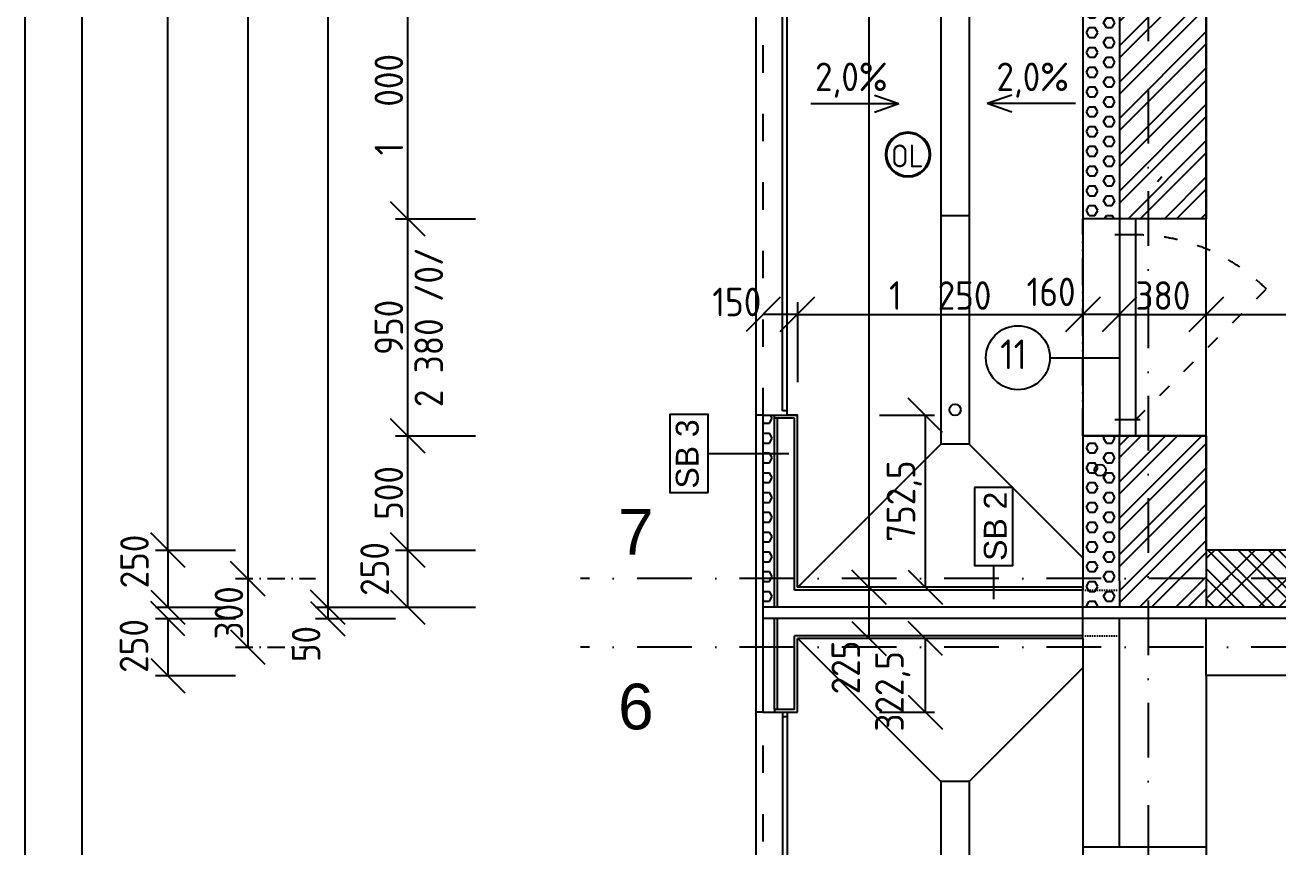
# Model space of a CAD drawing. Extents: x 4511820 to 5180432, y -1526536 to -944957.
# Drawn here: x 5091141 to 5096626, y -1313385 to -1309787 of the extents above; entities that cross this region are included whole.
import ezdxf

# ---------------------------------------------------------------- set-up
doc = ezdxf.new("R2010")
doc.units = 0
doc.header["$MEASUREMENT"] = 0
for name, pattern in [('ACAD_ISO03W100', [30, 12, -18]), ('ACAD_ISO07W100', [3.5, 0.5, -3]), ('ACAD_ISO12W100', [22, 12, -3, 0.5, -3, 0.5, -3]), ('BODKOCIARKOVANA_3', [5.6, 3, -1.3, 0, -1.3])]:
    doc.linetypes.add(name, pattern=pattern)
doc.layers.get('0').update_dxf_attribs({"linetype": 'CONTINUOUS'})
doc.layers.get('Defpoints').update_dxf_attribs({"color": 61, "linetype": 'CONTINUOUS'})
for name, color, linetype in [('KÓTY', 4, 'CONTINUOUS'), ('MÚRY', 1, 'CONTINUOUS'), ('OKNÁ', 143, 'CONTINUOUS'), ('osi', 253, 'CONTINUOUS'), ('Plochy', 41, 'CONTINUOUS'), ('POZEMOK', 7, 'CONTINUOUS'), ('TENKÁ', 7, 'CONTINUOUS'), ('tzb', 153, 'CONTINUOUS'), ('ZARIADENIE', 47, 'CONTINUOUS'), ('ŠRAFY', 82, 'CONTINUOUS')]:
    doc.layers.add(name, color=color, linetype=linetype)
doc.layers.add('zz-kanal-daždová', color=136, linetype='CONTINUOUS', lineweight=40)
doc.styles.add('ARIAL', font='arial.ttf')
doc.styles.add('styl1', font='arial.ttf')
doc.styles.add('STYLE1', font='isocp.shx')
doc.dimstyles.new('STANDARD-50', dxfattribs={"dimtxt": 125, "dimasz": 150, "dimexe": 10, "dimexo": 200, "dimgap": 20, "dimtad": 1, "dimdsep": 46, "dimlunit": 6, "dimtxsty": 'STYLE1', "dimblk1": 'OBLIQUE', "dimblk2": 'OBLIQUE', "dimsah": 1, "dimcen": 2.5, "dimse1": 1, "dimse2": 1, "dimadec": 0, "dimazin": 0, "dimtfac": 1, "dimtmove": 1, "dimatfit": 3, "dimldrblk": 'OBLIQUE', "dimfxl": 1, "dimtolj": 1, "dimtzin": 0, "dimarcsym": 0})
pattern_1 = [(45, (115395, 30907.69), (-79.549513, 79.549513), []), (45, (115448.03, 30907.69), (-79.549513, 79.549513), [])]
pattern_2 = [(0, (9e-09, -175781), (0, 43.3012702), [25, -50]), (120, (9e-09, -175781), (-37.5, -21.6506351), [25, -50]), (60, (25, -175781), (-37.5, 21.6506351), [25, -50])]

# ---------------------------------------------------------------- blocks, each defined once
blk = doc.blocks.new('_OBLIQUE')
at = {"color": 0, "linetype": 'ByBlock'}
blk.add_line((-0.5, -0.5), (0.5, 0.5), dxfattribs=at)
blk = doc.blocks.new('*D24786')
at = {"layer": 'Defpoints', "color": 0}
for p in [(5094532.5, -1285945.2), (5092466, -1312335.2), (5094532.5, -1312335.2)]:
    blk.add_point(p, dxfattribs=at)
at = {"layer": 'KÓTY', "color": 0, "lineweight": -2}
blk.add_line((5092466, -1285945.2), (5092466, -1312335.2), dxfattribs=at)
at = {"layer": 'KÓTY', "color": 0, "linetype": 'ByBlock', "lineweight": -2, "xscale": 150, "yscale": 150, "zscale": 150}
for p, rotation in [((5092466, -1285945.2), 90), ((5092466, -1312335.2), 270)]:
    blk.add_blockref('_OBLIQUE', p, dxfattribs=dict(at, rotation=rotation))
at = {"layer": 'KÓTY', "color": 0, "insert": (5092383.5, -1299140.2), "char_height": 125, "attachment_point": 5, "rotation": 90, "style": 'STYLE1'}
blk.add_mtext('\\A1;26ﾠ390', dxfattribs=at)
blk = doc.blocks.new('*D24787')
at = {"layer": 'Defpoints', "color": 0}
for p in [(5094657.5, -1305815.2), (5092116, -1312210.2), (5094657.5, -1312210.2)]:
    blk.add_point(p, dxfattribs=at)
at = {"layer": 'KÓTY', "color": 0, "lineweight": -2}
blk.add_line((5092116, -1305815.2), (5092116, -1312210.2), dxfattribs=at)
at = {"layer": 'KÓTY', "color": 0, "linetype": 'ByBlock', "lineweight": -2, "xscale": 150, "yscale": 150, "zscale": 150}
for p, rotation in [((5092116, -1305815.2), 90), ((5092116, -1312210.2), 270)]:
    blk.add_blockref('_OBLIQUE', p, dxfattribs=dict(at, rotation=rotation))
at = {"layer": 'KÓTY', "color": 0, "insert": (5092033.5, -1309012.7), "char_height": 125, "attachment_point": 5, "rotation": 90, "style": 'STYLE1'}
blk.add_mtext('\\A1;6ﾠ395', dxfattribs=at)
blk = doc.blocks.new('*D24788')
at = {"layer": 'Defpoints', "color": 0}
for p in [(5094657.5, -1312210.2), (5092116, -1312510.2), (5094657.5, -1312510.2)]:
    blk.add_point(p, dxfattribs=at)
at = {"layer": 'KÓTY', "color": 0, "lineweight": -2}
blk.add_line((5092116, -1312210.2), (5092116, -1312510.2), dxfattribs=at)
at = {"layer": 'KÓTY', "color": 0, "linetype": 'ByBlock', "lineweight": -2, "xscale": 150, "yscale": 150, "zscale": 150}
for p, rotation in [((5092116, -1312210.2), 90), ((5092116, -1312510.2), 270)]:
    blk.add_blockref('_OBLIQUE', p, dxfattribs=dict(at, rotation=rotation))
at = {"layer": 'KÓTY', "color": 0, "insert": (5092033.5, -1312360.2), "char_height": 125, "attachment_point": 5, "rotation": 90, "style": 'STYLE1'}
blk.add_mtext('\\A1;300', dxfattribs=at)
blk = doc.blocks.new('*D24789')
at = {"layer": 'Defpoints', "color": 0}
for p in [(5094372.5, -1312335.2), (5092466, -1312385.2), (5094372.5, -1312385.2)]:
    blk.add_point(p, dxfattribs=at)
at = {"layer": 'KÓTY', "color": 0, "lineweight": -2}
blk.add_line((5092466, -1312335.2), (5092466, -1312385.2), dxfattribs=at)
at = {"layer": 'KÓTY', "color": 0, "linetype": 'ByBlock', "lineweight": -2, "xscale": 150, "yscale": 150, "zscale": 150}
for p, rotation in [((5092466, -1312335.2), 90), ((5092466, -1312385.2), 270)]:
    blk.add_blockref('_OBLIQUE', p, dxfattribs=dict(at, rotation=rotation))
at = {"layer": 'KÓTY', "color": 0, "insert": (5092371.5, -1312497), "char_height": 125, "attachment_point": 5, "rotation": 90, "style": 'STYLE1'}
blk.add_mtext('\\A1;50', dxfattribs=at)
blk = doc.blocks.new('*D24790')
at = {"layer": 'Defpoints', "color": 0}
for p in [(5091766, -1305965.2), (5094912.5, -1305965.2), (5094912.5, -1312085.2)]:
    blk.add_point(p, dxfattribs=at)
at = {"layer": 'KÓTY', "color": 0, "lineweight": -2}
blk.add_line((5091766, -1312085.2), (5091766, -1305965.2), dxfattribs=at)
at = {"layer": 'KÓTY', "color": 0, "linetype": 'ByBlock', "lineweight": -2, "xscale": 150, "yscale": 150, "zscale": 150}
for p, rotation in [((5091766, -1305965.2), 90), ((5091766, -1312085.2), 270)]:
    blk.add_blockref('_OBLIQUE', p, dxfattribs=dict(at, rotation=rotation))
at = {"layer": 'KÓTY', "color": 0, "insert": (5091683.5, -1309025.2), "char_height": 125, "attachment_point": 5, "rotation": 90, "style": 'STYLE1'}
blk.add_mtext('\\A1;6ﾠ120', dxfattribs=at)
blk = doc.blocks.new('*D24801')
at = {"layer": 'Defpoints', "color": 0}
for p in [(5096312.5, -1312085.2), (5091766, -1312335.2), (5096312.5, -1312335.2)]:
    blk.add_point(p, dxfattribs=at)
at = {"layer": 'KÓTY', "color": 0, "lineweight": -2}
blk.add_line((5091766, -1312085.2), (5091766, -1312335.2), dxfattribs=at)
at = {"layer": 'KÓTY', "color": 0, "linetype": 'ByBlock', "lineweight": -2, "xscale": 150, "yscale": 150, "zscale": 150}
for p, rotation in [((5091766, -1312085.2), 90), ((5091766, -1312335.2), 270)]:
    blk.add_blockref('_OBLIQUE', p, dxfattribs=dict(at, rotation=rotation))
at = {"layer": 'KÓTY', "color": 0, "insert": (5091620, -1312135.5), "char_height": 125, "attachment_point": 5, "rotation": 90, "style": 'STYLE1'}
blk.add_mtext('\\A1;250', dxfattribs=at)
blk = doc.blocks.new('*D24802')
at = {"layer": 'Defpoints', "color": 0}
for p in [(5096312.5, -1312385.2), (5091766, -1312635.2), (5096312.5, -1312635.2)]:
    blk.add_point(p, dxfattribs=at)
at = {"layer": 'KÓTY', "color": 0, "lineweight": -2}
blk.add_line((5091766, -1312385.2), (5091766, -1312635.2), dxfattribs=at)
at = {"layer": 'KÓTY', "color": 0, "linetype": 'ByBlock', "lineweight": -2, "xscale": 150, "yscale": 150, "zscale": 150}
for p, rotation in [((5091766, -1312385.2), 90), ((5091766, -1312635.2), 270)]:
    blk.add_blockref('_OBLIQUE', p, dxfattribs=dict(at, rotation=rotation))
at = {"layer": 'KÓTY', "color": 0, "insert": (5091617.5, -1312505), "char_height": 125, "attachment_point": 5, "rotation": 90, "style": 'STYLE1'}
blk.add_mtext('\\A1;250', dxfattribs=at)
blk = doc.blocks.new('*D24805')
at = {"layer": 'Defpoints', "color": 0}
for p in [(5096312.5, -1309635.2), (5092816, -1310635.2), (5096312.5, -1310635.2)]:
    blk.add_point(p, dxfattribs=at)
at = {"layer": 'KÓTY', "color": 0, "lineweight": -2}
blk.add_line((5092816, -1309635.2), (5092816, -1310635.2), dxfattribs=at)
at = {"layer": 'KÓTY', "color": 0, "linetype": 'ByBlock', "lineweight": -2, "xscale": 150, "yscale": 150, "zscale": 150}
for p, rotation in [((5092816, -1309635.2), 90), ((5092816, -1310635.2), 270)]:
    blk.add_blockref('_OBLIQUE', p, dxfattribs=dict(at, rotation=rotation))
at = {"layer": 'KÓTY', "color": 0, "insert": (5092733.5, -1310135.2), "char_height": 125, "attachment_point": 5, "rotation": 90, "style": 'STYLE1'}
blk.add_mtext('\\A1;1ﾠ000', dxfattribs=at)
blk = doc.blocks.new('*D24821')
at = {"layer": 'Defpoints', "color": 0}
for p in [(5096312.5, -1311585.2), (5092816, -1312085.2), (5096312.5, -1312085.2)]:
    blk.add_point(p, dxfattribs=at)
at = {"layer": 'KÓTY', "color": 0, "lineweight": -2}
blk.add_line((5092816, -1311585.2), (5092816, -1312085.2), dxfattribs=at)
at = {"layer": 'KÓTY', "color": 0, "linetype": 'ByBlock', "lineweight": -2, "xscale": 150, "yscale": 150, "zscale": 150}
for p, rotation in [((5092816, -1311585.2), 90), ((5092816, -1312085.2), 270)]:
    blk.add_blockref('_OBLIQUE', p, dxfattribs=dict(at, rotation=rotation))
at = {"layer": 'KÓTY', "color": 0, "insert": (5092733.5, -1311835.2), "char_height": 125, "attachment_point": 5, "rotation": 90, "style": 'STYLE1'}
blk.add_mtext('\\A1;500', dxfattribs=at)
blk = doc.blocks.new('*D24822')
at = {"layer": 'Defpoints', "color": 0}
for p in [(5096312.5, -1310635.2), (5092816, -1311585.2), (5096312.5, -1311585.2)]:
    blk.add_point(p, dxfattribs=at)
at = {"layer": 'KÓTY', "color": 0, "lineweight": -2}
blk.add_line((5092816, -1310635.2), (5092816, -1311585.2), dxfattribs=at)
at = {"layer": 'KÓTY', "color": 0, "linetype": 'ByBlock', "lineweight": -2, "xscale": 150, "yscale": 150, "zscale": 150}
for p, rotation in [((5092816, -1310635.2), 90), ((5092816, -1311585.2), 270)]:
    blk.add_blockref('_OBLIQUE', p, dxfattribs=dict(at, rotation=rotation))
at = {"layer": 'KÓTY', "color": 0, "insert": (5092733.5, -1311110.2), "char_height": 125, "attachment_point": 5, "rotation": 90, "style": 'STYLE1'}
blk.add_mtext('\\A1;950', dxfattribs=at)
blk = doc.blocks.new('*D24826')
at = {"layer": 'Defpoints', "color": 0}
for p in [(5096312.5, -1312085.2), (5092816, -1312335.2), (5096312.5, -1312335.2)]:
    blk.add_point(p, dxfattribs=at)
at = {"layer": 'KÓTY', "color": 0, "lineweight": -2}
blk.add_line((5092816, -1312085.2), (5092816, -1312335.2), dxfattribs=at)
at = {"layer": 'KÓTY', "color": 0, "linetype": 'ByBlock', "lineweight": -2, "xscale": 150, "yscale": 150, "zscale": 150}
for p, rotation in [((5092816, -1312085.2), 90), ((5092816, -1312335.2), 270)]:
    blk.add_blockref('_OBLIQUE', p, dxfattribs=dict(at, rotation=rotation))
at = {"layer": 'KÓTY', "color": 0, "insert": (5092671.5, -1312168), "char_height": 125, "attachment_point": 5, "rotation": 90, "style": 'STYLE1'}
blk.add_mtext('\\A1;250', dxfattribs=at)
blk = doc.blocks.new('*D24883')
at = {"layer": 'Defpoints', "color": 0}
for p in [(5102232.5, -1311053.5), (5096312.5, -1312085.2), (5102232.5, -1312085.2)]:
    blk.add_point(p, dxfattribs=at)
at = {"layer": 'KÓTY', "color": 0, "lineweight": -2}
blk.add_line((5096312.5, -1311053.5), (5102232.5, -1311053.5), dxfattribs=at)
at = {"layer": 'KÓTY', "color": 0, "linetype": 'ByBlock', "lineweight": -2, "xscale": 150, "yscale": 150, "zscale": 150, "rotation": 180}
blk.add_blockref('_OBLIQUE', (5096312.5, -1311053.5), dxfattribs=at)
at = {"layer": 'KÓTY', "color": 0, "linetype": 'ByBlock', "lineweight": -2, "xscale": 150, "yscale": 150, "zscale": 150}
blk.add_blockref('_OBLIQUE', (5102232.5, -1311053.5), dxfattribs=at)
at = {"layer": 'KÓTY', "color": 0, "insert": (5099272.5, -1310971), "char_height": 125, "attachment_point": 5, "style": 'STYLE1'}
blk.add_mtext('\\A1;5ﾠ920', dxfattribs=at)
blk = doc.blocks.new('*D25631')
at = {"layer": 'Defpoints', "color": 0}
for p in [(5094510.3, -1305995.2), (5094522.5, -1312247.7), (5094835.5, -1312247.7)]:
    blk.add_point(p, dxfattribs=at)
at = {"layer": 'KÓTY', "color": 0, "lineweight": -2}
blk.add_line((5094835.5, -1305995.2), (5094835.5, -1312247.7), dxfattribs=at)
at = {"layer": 'KÓTY', "color": 0, "linetype": 'ByBlock', "lineweight": -2, "xscale": 150, "yscale": 150, "zscale": 150}
for p, rotation in [((5094835.5, -1305995.2), 90), ((5094835.5, -1312247.7), 270)]:
    blk.add_blockref('_OBLIQUE', p, dxfattribs=dict(at, rotation=rotation))
at = {"layer": 'KÓTY', "color": 0, "insert": (5094743.6, -1309121.4), "char_height": 125, "attachment_point": 5, "rotation": 90, "style": 'STYLE1'}
blk.add_mtext('\\A1;6ﾠ252,5', dxfattribs=at)
blk = doc.blocks.new('*D48025')
at = {"layer": 'Defpoints', "color": 0}
for p in [(5094835.5, -1312247.7), (5094835.5, -1312472.7), (5094835.5, -1312472.7)]:
    blk.add_point(p, dxfattribs=at)
at = {"layer": 'KÓTY', "color": 0, "lineweight": -2}
blk.add_line((5094835.5, -1312247.7), (5094835.5, -1312472.7), dxfattribs=at)
at = {"layer": 'KÓTY', "color": 0, "linetype": 'ByBlock', "lineweight": -2, "xscale": 150, "yscale": 150, "zscale": 150}
for p, rotation in [((5094835.5, -1312247.7), 90), ((5094835.5, -1312472.7), 270)]:
    blk.add_blockref('_OBLIQUE', p, dxfattribs=dict(at, rotation=rotation))
at = {"layer": 'KÓTY', "color": 0, "insert": (5094734, -1312599.5), "char_height": 125, "attachment_point": 5, "rotation": 90, "style": 'STYLE1'}
blk.add_mtext('\\A1;225', dxfattribs=at)
blk = doc.blocks.new('*D48026')
at = {"layer": 'Defpoints', "color": 0}
for p in [(5094522.5, -1311495.2), (5094522.5, -1312247.7), (5095082.3, -1312247.7)]:
    blk.add_point(p, dxfattribs=at)
at = {"layer": 'KÓTY', "color": 0, "lineweight": -2}
blk.add_line((5095082.3, -1311495.2), (5095082.3, -1312247.7), dxfattribs=at)
at = {"layer": 'KÓTY', "color": 0, "linetype": 'ByBlock', "lineweight": -2, "xscale": 150, "yscale": 150, "zscale": 150}
for p, rotation in [((5095082.3, -1311495.2), 90), ((5095082.3, -1312247.7), 270)]:
    blk.add_blockref('_OBLIQUE', p, dxfattribs=dict(at, rotation=rotation))
at = {"layer": 'KÓTY', "color": 0, "insert": (5094990.4, -1311871.4), "char_height": 125, "attachment_point": 5, "rotation": 90, "style": 'STYLE1'}
blk.add_mtext('\\A1;752,5', dxfattribs=at)
blk = doc.blocks.new('*D48027')
at = {"layer": 'Defpoints', "color": 0}
for p in [(5094522.5, -1312472.7), (5094522.5, -1312795.2), (5095082.3, -1312795.2)]:
    blk.add_point(p, dxfattribs=at)
at = {"layer": 'KÓTY', "color": 0, "lineweight": -2}
blk.add_line((5095082.3, -1312472.7), (5095082.3, -1312795.2), dxfattribs=at)
at = {"layer": 'KÓTY', "color": 0, "linetype": 'ByBlock', "lineweight": -2, "xscale": 150, "yscale": 150, "zscale": 150}
for p, rotation in [((5095082.3, -1312472.7), 90), ((5095082.3, -1312795.2), 270)]:
    blk.add_blockref('_OBLIQUE', p, dxfattribs=dict(at, rotation=rotation))
at = {"layer": 'KÓTY', "color": 0, "insert": (5094940.1, -1312704), "char_height": 125, "attachment_point": 5, "rotation": 90, "style": 'STYLE1'}
blk.add_mtext('\\A1;322,5', dxfattribs=at)
blk = doc.blocks.new('*D48116')
at = {"layer": 'Defpoints', "color": 0}
for p in [(5095772.5, -1311053.5), (5095772.5, -1311053.5), (5095932.5, -1311053.5)]:
    blk.add_point(p, dxfattribs=at)
at = {"layer": 'KÓTY', "color": 0, "lineweight": -2}
blk.add_line((5095932.5, -1311053.5), (5095772.5, -1311053.5), dxfattribs=at)
at = {"layer": 'KÓTY', "color": 0, "linetype": 'ByBlock', "lineweight": -2, "xscale": 150, "yscale": 150, "zscale": 150, "rotation": 180}
blk.add_blockref('_OBLIQUE', (5095772.5, -1311053.5), dxfattribs=at)
at = {"layer": 'KÓTY', "color": 0, "linetype": 'ByBlock', "lineweight": -2, "xscale": 150, "yscale": 150, "zscale": 150}
blk.add_blockref('_OBLIQUE', (5095932.5, -1311053.5), dxfattribs=at)
at = {"layer": 'KÓTY', "color": 0, "insert": (5095633, -1310955), "char_height": 125, "attachment_point": 5, "style": 'STYLE1'}
blk.add_mtext('\\A1;160', dxfattribs=at)
blk = doc.blocks.new('*D48117')
at = {"layer": 'Defpoints', "color": 0}
for p in [(5094372.5, -1311053.5), (5094372.5, -1311053.5), (5094522.5, -1311053.5)]:
    blk.add_point(p, dxfattribs=at)
at = {"layer": 'KÓTY', "color": 0, "lineweight": -2}
blk.add_line((5094522.5, -1311053.5), (5094372.5, -1311053.5), dxfattribs=at)
at = {"layer": 'KÓTY', "color": 0, "linetype": 'ByBlock', "lineweight": -2, "xscale": 150, "yscale": 150, "zscale": 150, "rotation": 180}
blk.add_blockref('_OBLIQUE', (5094372.5, -1311053.5), dxfattribs=at)
at = {"layer": 'KÓTY', "color": 0, "linetype": 'ByBlock', "lineweight": -2, "xscale": 150, "yscale": 150, "zscale": 150}
blk.add_blockref('_OBLIQUE', (5094522.5, -1311053.5), dxfattribs=at)
at = {"layer": 'KÓTY', "color": 0, "insert": (5094257, -1310999), "char_height": 125, "attachment_point": 5, "style": 'STYLE1'}
blk.add_mtext('\\A1;150', dxfattribs=at)
blk = doc.blocks.new('*D48118')
at = {"layer": 'Defpoints', "color": 0}
for p in [(5095932.5, -1311008.2), (5096312.5, -1311008.2), (5096312.5, -1311053.5)]:
    blk.add_point(p, dxfattribs=at)
at = {"layer": 'KÓTY', "color": 0, "lineweight": -2}
blk.add_line((5095932.5, -1311053.5), (5096312.5, -1311053.5), dxfattribs=at)
at = {"layer": 'KÓTY', "color": 0, "linetype": 'ByBlock', "lineweight": -2, "xscale": 150, "yscale": 150, "zscale": 150, "rotation": 180}
blk.add_blockref('_OBLIQUE', (5095932.5, -1311053.5), dxfattribs=at)
at = {"layer": 'KÓTY', "color": 0, "linetype": 'ByBlock', "lineweight": -2, "xscale": 150, "yscale": 150, "zscale": 150}
blk.add_blockref('_OBLIQUE', (5096312.5, -1311053.5), dxfattribs=at)
at = {"layer": 'KÓTY', "color": 0, "insert": (5096122.5, -1310971), "char_height": 125, "attachment_point": 5, "style": 'STYLE1'}
blk.add_mtext('\\A1;380', dxfattribs=at)
blk = doc.blocks.new('*D48119')
at = {"layer": 'Defpoints', "color": 0}
for p in [(5095772.5, -1311053.5), (5094522.5, -1311495.2), (5095772.5, -1311585.2)]:
    blk.add_point(p, dxfattribs=at)
at = {"layer": 'KÓTY', "color": 0, "lineweight": -2}
blk.add_line((5094522.5, -1311053.5), (5095772.5, -1311053.5), dxfattribs=at)
at = {"layer": 'KÓTY', "color": 0, "linetype": 'ByBlock', "lineweight": -2, "xscale": 150, "yscale": 150, "zscale": 150, "rotation": 180}
blk.add_blockref('_OBLIQUE', (5094522.5, -1311053.5), dxfattribs=at)
at = {"layer": 'KÓTY', "color": 0, "linetype": 'ByBlock', "lineweight": -2, "xscale": 150, "yscale": 150, "zscale": 150}
blk.add_blockref('_OBLIQUE', (5095772.5, -1311053.5), dxfattribs=at)
at = {"layer": 'KÓTY', "color": 0, "insert": (5095147.5, -1310971), "char_height": 125, "attachment_point": 5, "style": 'STYLE1'}
blk.add_mtext('\\A1;1ﾠ250', dxfattribs=at)

msp = doc.modelspace()

# ---------------------------------------------------------------- hatches: boundary and pattern name
at = {"layer": 'ŠRAFY'}
h = msp.add_hatch(dxfattribs=at)
h.set_pattern_fill('HEX', color=256, scale=200)
h.set_pattern_definition(pattern_2)
h.paths.add_polyline_path([(5095772.5, -1309635.191), (5095772.5, -1310635.191), (5095932.5, -1310635.191), (5095932.5, -1309635.191)])
h = msp.add_hatch(dxfattribs=at)
h.set_pattern_fill('ANSI32', color=256, scale=300)
h.set_pattern_definition(pattern_1)
h.paths.add_polyline_path([(5096312.5, -1309635.191), (5096002.5, -1309635.191), (5095932.5, -1309635.191), (5095932.5, -1310635.191), (5096002.5, -1310635.191), (5096312.5, -1310635.191)])
h = msp.add_hatch(dxfattribs=at)
h.set_pattern_fill('HEX', color=256, scale=200)
h.set_pattern_definition(pattern_2)
h.paths.add_polyline_path([(5094422.5, -1311495.191), (5094372.5, -1311495.191), (5094372.5, -1312335.191), (5094422.5, -1312335.191), (5094422.5, -1311507.691)])
h = msp.add_hatch(dxfattribs=at)
h.set_pattern_fill('HEX', color=256, scale=200)
h.set_pattern_definition(pattern_2)
h.paths.add_polyline_path([(5095932.5, -1312335.191), (5095932.5, -1311585.191), (5095772.5, -1311585.191), (5095772.5, -1311617.691), (5095772.5, -1311643.691), (5095772.5, -1311687.691), (5095772.5, -1311700.191), (5095772.5, -1311775.191), (5095772.5, -1311820.191), (5095772.5, -1311895.191), (5095772.5, -1311907.691), (5095772.5, -1311951.691), (5095772.5, -1311977.691), (5095772.5, -1312010.191), (5095772.5, -1312027.691), (5095772.5, -1312335.191)])
h = msp.add_hatch(dxfattribs=at)
h.set_pattern_fill('ANSI32', color=256, scale=300)
h.set_pattern_definition(pattern_1)
h.paths.add_polyline_path([(5096312.5, -1312335.191), (5096312.5, -1312085.191), (5096312.5, -1311585.191), (5095932.5, -1311585.191), (5095932.5, -1312220.191), (5095932.5, -1312335.191)])
h = msp.add_hatch(dxfattribs=at)
h.set_pattern_fill('ANSI32', color=256, scale=500)
h.set_pattern_definition([(45, (515810.9, -131825.15), (-132.5825215, 132.5825215), []), (45, (515899.28, -131825.15), (-132.5825215, 132.5825215), [])])
h.paths.add_polyline_path([(5109232.5, -1312335.191), (5109232.5, -1312085.191), (5105347.5, -1312085.191), (5105232.5, -1312085.191), (5104347.5, -1312085.191), (5104232.5, -1312085.191), (5102372.5, -1312085.191), (5102232.5, -1312085.191), (5096312.5, -1312085.191), (5096312.5, -1312335.191)])
h = msp.add_hatch(dxfattribs=at)
h.set_pattern_fill('ANSI32', color=256, scale=250, angle=90)
h.set_pattern_definition([(135, (115395, 30907.69), (-66.2912607, -66.2912607), []), (135, (115395, 30951.89), (-66.2912607, -66.2912607), [])])
h.paths.add_polyline_path([(5109232.5, -1312335.191), (5109232.5, -1312085.191), (5105347.5, -1312085.191), (5105232.5, -1312085.191), (5104347.5, -1312085.191), (5104232.5, -1312085.191), (5102372.5, -1312085.191), (5102232.5, -1312085.191), (5096312.5, -1312085.191), (5096312.5, -1312335.191)])

# ---------------------------------------------------------------- linework, layer by layer
at = {"layer": 'KÓTY', "ltscale": 25}
for p, q in [((5092762.597, -1310635.191), (5093112.597, -1310635.191)), ((5094882.25, -1311495.191), (5095122.75, -1311495.191)), ((5092762.597, -1311585.191), (5093112.597, -1311585.191)), ((5091712.597, -1312085.191), (5092062.597, -1312085.191)), ((5092762.597, -1312085.191), (5093112.597, -1312085.191)), ((5091712.597, -1312335.191), (5092062.597, -1312335.191)), ((5092412.597, -1312335.191), (5092762.597, -1312335.191)), ((5092762.597, -1312335.191), (5093112.597, -1312335.191)), ((5091712.597, -1312385.191), (5092062.597, -1312385.191)), ((5092412.597, -1312385.191), (5092762.597, -1312385.191)), ((5091712.597, -1312635.191), (5092062.597, -1312635.191)), ((5094882.25, -1312795.191), (5095122.75, -1312795.191))]:
    msp.add_line(p, q, dxfattribs=at)
at = {"layer": 'KÓTY', "ltscale": 0.25}
msp.add_line((5094522.5, -1311000.097), (5094522.5, -1311350.097), dxfattribs=at)
at = {"layer": 'KÓTY', "linetype": 'BODKOCIARKOVANA_3', "ltscale": 25}
for p, q in [((5092062.597, -1312210.191), (5092412.597, -1312210.191)), ((5092062.597, -1312510.191), (5092412.597, -1312510.191))]:
    msp.add_line(p, q, dxfattribs=at)
at = {"layer": 'MÚRY'}
for p, q in [((5095772.5, -1309635.191), (5095772.5, -1310635.191)), ((5096312.5, -1309635.191), (5096312.5, -1310635.191)), ((5096312.5, -1310635.191), (5095772.5, -1310635.191)), ((5094372.5, -1312795.191), (5094372.5, -1311495.191)), ((5094372.5, -1311495.191), (5094522.5, -1311495.191)), ((5094522.5, -1312247.691), (5094522.5, -1311495.191)), ((5095772.5, -1311585.191), (5095772.5, -1312247.691)), ((5095772.5, -1311585.191), (5096312.5, -1311585.191)), ((5096312.5, -1311585.191), (5095772.5, -1311585.191)), ((5096312.5, -1311585.191), (5096312.5, -1312085.191)), ((5102232.5, -1312085.191), (5096312.5, -1312085.191)), ((5095772.5, -1312247.691), (5094522.5, -1312247.691)), ((5095772.5, -1312247.691), (5094522.5, -1312247.691)), ((5095772.5, -1312472.691), (5094522.5, -1312472.691)), ((5095772.5, -1312472.691), (5094522.5, -1312472.691)), ((5094522.5, -1312795.191), (5094522.5, -1312472.691)), ((5095772.5, -1312472.691), (5095772.5, -1313385.191)), ((5096312.5, -1312635.191), (5096312.5, -1313385.191)), ((5100457.5, -1312635.191), (5096312.5, -1312635.191)), ((5094372.5, -1312795.191), (5094522.5, -1312795.191)), ((5095772.5, -1313385.191), (5096312.5, -1313385.191))]:
    msp.add_line(p, q, dxfattribs=at)
at = {"layer": 'OKNÁ'}
for p, q in [((5094457.5, -1311475.191), (5094457.5, -1306015.191)), ((5094477.5, -1311475.191), (5094477.5, -1306015.191)), ((5094477.5, -1311475.191), (5094457.5, -1311475.191)), ((5094457.5, -1312795.191), (5094457.5, -1313661.191)), ((5094477.5, -1312795.191), (5094477.5, -1313661.191)), ((5094477.5, -1312815.191), (5094457.5, -1312815.191))]:
    msp.add_line(p, q, dxfattribs=at)
at = {"layer": 'OKNÁ', "ltscale": 0.25}
for p, q in [((5095932.5, -1310635.191), (5095932.5, -1311585.191)), ((5096002.5, -1310635.191), (5096002.5, -1311585.191)), ((5096022.5, -1310705.191), (5095912.5, -1310705.191)), ((5095627.646, -1311243.191), (5095932.5, -1311243.191)), ((5096022.5, -1311515.191), (5095912.5, -1311515.191))]:
    msp.add_line(p, q, dxfattribs=at)
at = {"layer": 'OKNÁ', "linetype": 'ACAD_ISO03W100', "ltscale": 5}
msp.add_line((5096002.5, -1311515.191), (5096575.256, -1310942.435), dxfattribs=at)
at = {"layer": 'OKNÁ', "ltscale": 0.25}
msp.add_circle((5095487.646, -1311243.191), 140, dxfattribs=at)
at = {"layer": 'OKNÁ', "linetype": 'ACAD_ISO03W100', "ltscale": 5}
msp.add_arc((5096002.5, -1311515.191), 810, 45, 90, dxfattribs=at)
at = {"layer": 'osi', "linetype": 'BODKOCIARKOVANA_3', "ltscale": 80}
for p, q in [((5096057.5, -1284972.097), (5096057.5, -1316940)), ((5157242.5, -1312210.191), (5093572.5, -1312210.191)), ((5157242.5, -1312510.191), (5093572.5, -1312510.191))]:
    msp.add_line(p, q, dxfattribs=at)
at = {"layer": 'Plochy'}
for points in [[(5095772.5, -1312247.691), (5094522.5, -1312247.691), (5094522.5, -1311495.191), (5094477.5, -1311495.191), (5094477.5, -1305995.191), (5095772.5, -1305995.191)], [(5096312.5, -1305965.191), (5103612.5, -1305965.191), (5103612.5, -1308470.191), (5101612.5, -1308470.191), (5101612.5, -1308585.191), (5102232.5, -1308585.191), (5102232.5, -1312085.191), (5096312.5, -1312085.191)]]:
    msp.add_lwpolyline(points, close=True, dxfattribs=at)
at = {"layer": 'POZEMOK'}
for p, q in [((5095150, -1306621.441), (5095150, -1311621.441)), ((5095275, -1306621.441), (5095275, -1311621.441)), ((5095275, -1310621.441), (5095150, -1310621.441)), ((5095150, -1311621.441), (5094523.75, -1312247.691)), ((5095275, -1311621.441), (5095150, -1311621.441)), ((5095275, -1311621.441), (5095772.5, -1312118.941)), ((5095150, -1313098.941), (5094523.75, -1312472.691)), ((5095275, -1313098.941), (5095772.5, -1312601.441)), ((5095275, -1313098.941), (5095150, -1313098.941)), ((5095150, -1313098.941), (5095150, -1313661.191)), ((5095275, -1313098.941), (5095275, -1313661.191))]:
    msp.add_line(p, q, dxfattribs=at)
at = {"layer": 'TENKÁ', "color": 7}
for p, q in [((5091141, -1317556.784), (5091141, -1282184.765)), ((5091391, -1317306.784), (5091391, -1282434.765))]:
    msp.add_line(p, q, dxfattribs=at)
at = {"layer": 'TENKÁ'}
for p, q in [((5094342.5, -1313661.191), (5094342.5, -1301065.191)), ((5095932.5, -1309635.191), (5095932.5, -1310635.191)), ((5094859.55, -1310092.9), (5094966.75, -1310130.5)), ((5095460.95, -1310092.9), (5095353.75, -1310130.5)), ((5094580.75, -1310130.5), (5094966.75, -1310130.5)), ((5094859.55, -1310168.1), (5094966.75, -1310130.5)), ((5095739.75, -1310130.5), (5095353.75, -1310130.5)), ((5095460.95, -1310168.1), (5095353.75, -1310130.5)), ((5094372.5, -1311495.191), (5094342.5, -1311495.191)), ((5094422.5, -1311507.691), (5094422.5, -1311495.191)), ((5094510, -1311507.691), (5094422.5, -1311507.691)), ((5094422.5, -1312335.191), (5094422.5, -1311507.691)), ((5094510, -1312260.191), (5094510, -1311507.691)), ((5095932.5, -1312220.191), (5095932.5, -1311585.191)), ((5094132.309, -1311663.191), (5094484.809, -1311663.191)), ((5096312.5, -1312085.191), (5096312.5, -1312335.191)), ((5095381.191, -1312153.5), (5095381.191, -1312300)), ((5095772.5, -1312260.191), (5094510, -1312260.191)), ((5095772.5, -1312260.191), (5094510, -1312260.191)), ((5095772.5, -1312247.691), (5095772.5, -1312260.191)), ((5095772.5, -1312247.691), (5095772.5, -1312260.191)), ((5095772.5, -1312472.691), (5095772.5, -1312247.691)), ((5095932.5, -1312220.191), (5095932.5, -1312335.191)), ((5095932.5, -1312220.191), (5095932.5, -1312335.191)), ((5109772.5, -1312335.191), (5094372.5, -1312335.191)), ((5109772.5, -1312385.191), (5094372.5, -1312385.191)), ((5094422.5, -1312782.691), (5094422.5, -1312385.191)), ((5095932.5, -1312500.191), (5095932.5, -1312385.191)), ((5095932.5, -1312500.191), (5095932.5, -1312385.191)), ((5096312.5, -1312635.191), (5096312.5, -1312385.191)), ((5095772.5, -1312472.691), (5095772.5, -1312460.191)), ((5095932.5, -1313385.191), (5095932.5, -1312500.191)), ((5094372.5, -1312795.191), (5094342.5, -1312795.191)), ((5094510, -1312782.691), (5094422.5, -1312782.691)), ((5094422.5, -1312782.691), (5094422.5, -1312795.191))]:
    msp.add_line(p, q, dxfattribs=at)
at = {"layer": 'TENKÁ', "linetype": 'ACAD_ISO03W100', "ltscale": 10}
for p, q in [((5094372.5, -1311495.191), (5094372.5, -1301065.191)), ((5094372.5, -1313661.191), (5094372.5, -1312795.191))]:
    msp.add_line(p, q, dxfattribs=at)
at = {"layer": 'TENKÁ', "linetype": 'ACAD_ISO12W100', "ltscale": 10}
for p, q in [((5095772.5, -1311585.191), (5095772.5, -1310635.191)), ((5096312.5, -1311585.191), (5096312.5, -1310635.191)), ((5095772.5, -1313385.191), (5095772.5, -1313661.191)), ((5096312.5, -1313385.191), (5096312.5, -1313661.191))]:
    msp.add_line(p, q, dxfattribs=at)
at = {"layer": 'TENKÁ', "color": 252}
for p, q in [((5094435, -1312335.191), (5094435, -1311507.691)), ((5094435, -1312782.691), (5094435, -1312385.191)), ((5094510, -1312782.691), (5094510, -1312460.191)), ((5095772.5, -1312460.191), (5094510, -1312460.191))]:
    msp.add_line(p, q, dxfattribs=at)
at = {"layer": 'TENKÁ', "color": 252, "linetype": 'ACAD_ISO07W100', "ltscale": 3}
for p, q in [((5095772.5, -1312260.191), (5095932.5, -1312260.191)), ((5095772.5, -1312460.191), (5095932.5, -1312460.191))]:
    msp.add_line(p, q, dxfattribs=at)
at = {"layer": 'TENKÁ'}
for points in [[(5094132.309, -1311833.941), (5094132.309, -1311492.441), (5093964.309, -1311492.441), (5093964.309, -1311833.941)], [(5095297.191, -1311812), (5095297.191, -1312153.5), (5095465.191, -1312153.5), (5095465.191, -1311812)]]:
    msp.add_lwpolyline(points, close=True, dxfattribs=at)
at = {"layer": 'tzb'}
for centre in [(5095212.5, -1311471.441), (5095847.5, -1311735.191)]:
    msp.add_circle(centre, 25, dxfattribs=at)
at = {"layer": 'ZARIADENIE', "ltscale": 0.25}
msp.add_line((5096118.251, -1310451.102), (5096098.424, -1310473.616), dxfattribs=at)
at = {"layer": 'zz-kanal-daždová'}
msp.add_circle((5095006.658, -1310353.535), 96, dxfattribs=at)

# ---------------------------------------------------------------- texts
at = {"layer": 'KÓTY', "insert": (5092908.457, -1311110.191), "char_height": 125, "attachment_point": 5, "rotation": 90, "style": 'STYLE1'}
msp.add_mtext('\\A1;2 380 /0/', dxfattribs=at)
at = {"layer": 'TENKÁ', "ltscale": 0.25}
for s, height, style, p in [('2,0%', 125, 'STYLE1', (5094599.582, -1310075.789)), ('2,0%', 125, 'STYLE1', (5095393.582, -1310075.789)), ('7', 200, 'styl1', (5093737.554, -1312105.789)), ('6', 200, 'styl1', (5093737.554, -1312870.461))]:
    msp.add_text(s, height=height, dxfattribs=dict(at, style=style)).set_placement(p)
at = {"layer": 'TENKÁ', "style": 'STYLE1'}
msp.add_text('11', height=130, dxfattribs=at).set_placement((5095410.116, -1311293.191))
at = {"layer": 'TENKÁ', "linetype": 'Continuous', "lineweight": 20, "style": 'ARIAL'}
for s, p in [('SB 3', (5094089.903, -1311816.031)), ('SB 2', (5095438.52, -1312132.589))]:
    msp.add_text(s, height=100, rotation=90, dxfattribs=at).set_placement(p)
at = {"layer": 'zz-kanal-daždová', "style": 'STYLE1'}
msp.add_text('OL', height=100, dxfattribs=at).set_placement((5094932.03, -1310409.734))

# ---------------------------------------------------------------- dimensions: what is measured, and where the dimension line sits
at = {"layer": 'KÓTY'}
for base, p1, p2, picture, middle in [((5092466, -1312335.191), (5094532.5, -1285945.191), (5094532.5, -1312335.191), '*D24786', (5092383.457, -1299140.191)), ((5092116, -1312210.191), (5094657.5, -1305815.191), (5094657.5, -1312210.191), '*D24787', (5092033.457, -1309012.691)), ((5091766, -1305965.191), (5094912.5, -1312085.191), (5094912.5, -1305965.191), '*D24790', (5091683.457, -1309025.191)), ((5092816, -1310635.191), (5096312.5, -1309635.191), (5096312.5, -1310635.191), '*D24805', (5092733.457, -1310135.191)), ((5092816, -1311585.191), (5096312.5, -1310635.191), (5096312.5, -1311585.191), '*D24822', (5092733.5, -1311110.191)), ((5092816, -1312085.191), (5096312.5, -1311585.191), (5096312.5, -1312085.191), '*D24821', (5092733.5, -1311835.191)), ((5092116, -1312510.191), (5094657.5, -1312210.191), (5094657.5, -1312510.191), '*D24788', (5092033.5, -1312360.191))]:
    dim = msp.add_linear_dim(base=base, p1=p1, p2=p2, angle=90, dimstyle='STANDARD-50', dxfattribs=at)
    dim.commit()
    dim.dimension.update_dxf_attribs({"geometry": picture, "text_midpoint": middle})
for base, p1, picture, middle in [((5094835.5, -1312247.691), (5094510.255, -1305995.191), '*D25631', (5094743.625, -1309121.441)), ((5095082.25, -1312247.691), (5094522.5, -1311495.191), '*D48026', (5094990.375, -1311871.441))]:
    dim = msp.add_linear_dim(base=base, p1=p1, p2=(5094522.5, -1312247.691), angle=90, dimstyle='STANDARD-50', override={"dimtxsty": 'STYLE1', "dimldrblk": 'OBLIQUE'}, dxfattribs=at)
    dim.commit()
    dim.dimension.update_dxf_attribs({"geometry": picture, "text_midpoint": middle})
for base, p1, p2, picture, middle in [((5095772.5, -1311053.5), (5094522.5, -1311495.191), (5095772.5, -1311585.191), '*D48119', (5095147.5, -1310970.957)), ((5096312.5, -1311053.5), (5095932.5, -1311008.191), (5096312.5, -1311008.191), '*D48118', (5096122.5, -1310971))]:
    dim = msp.add_linear_dim(base=base, p1=p1, p2=p2, dimstyle='STANDARD-50', override={"dimtxsty": 'STYLE1', "dimldrblk": 'OBLIQUE'}, dxfattribs=at)
    dim.commit()
    dim.dimension.update_dxf_attribs({"geometry": picture, "text_midpoint": middle})
for base, p1, p2, picture, middle in [((5095772.5, -1311053.5), (5095932.5, -1311053.5), (5095772.5, -1311053.5), '*D48116', (5095633, -1311037.5)), ((5094372.5, -1311053.5), (5094522.5, -1311053.5), (5094372.5, -1311053.5), '*D48117', (5094257, -1311081.5))]:
    dim = msp.add_linear_dim(base=base, p1=p1, p2=p2, dimstyle='STANDARD-50', override={"dimtxsty": 'STYLE1', "dimldrblk": 'OBLIQUE'}, dxfattribs=at)
    dim.commit()
    dim.dimension.update_dxf_attribs({"geometry": picture, "text_midpoint": middle, "dimtype": 160})
dim = msp.add_linear_dim(base=(5102232.5, -1311053.5), p1=(5096312.5, -1312085.191), p2=(5102232.5, -1312085.191), dimstyle='STANDARD-50', dxfattribs=at)
dim.commit()
dim.dimension.update_dxf_attribs({"geometry": '*D24883', "text_midpoint": (5099272.5, -1310970.957)})
for base, p1, p2, picture, middle in [((5091766, -1312335.191), (5096312.5, -1312085.191), (5096312.5, -1312335.191), '*D24801', (5091702.5, -1312135.5)), ((5092816, -1312335.191), (5096312.5, -1312085.191), (5096312.5, -1312335.191), '*D24826', (5092754, -1312168)), ((5092466, -1312385.191), (5094372.5, -1312335.191), (5094372.5, -1312385.191), '*D24789', (5092454, -1312497)), ((5091766, -1312635.191), (5096312.5, -1312385.191), (5096312.5, -1312635.191), '*D24802', (5091700, -1312505))]:
    dim = msp.add_linear_dim(base=base, p1=p1, p2=p2, angle=90, dimstyle='STANDARD-50', dxfattribs=at)
    dim.commit()
    dim.dimension.update_dxf_attribs({"geometry": picture, "text_midpoint": middle, "dimtype": 160})
for base, p1, p2, picture, middle in [((5094835.5, -1312472.691), (5094835.5, -1312247.691), (5094835.5, -1312472.691), '*D48025', (5094816.5, -1312599.5)), ((5095082.25, -1312795.191), (5094522.5, -1312472.691), (5094522.5, -1312795.191), '*D48027', (5095032, -1312704))]:
    dim = msp.add_linear_dim(base=base, p1=p1, p2=p2, angle=90, dimstyle='STANDARD-50', override={"dimtxsty": 'STYLE1', "dimldrblk": 'OBLIQUE'}, dxfattribs=at)
    dim.commit()
    dim.dimension.update_dxf_attribs({"geometry": picture, "text_midpoint": middle, "dimtype": 160})

doc.saveas('drawing.dxf')
